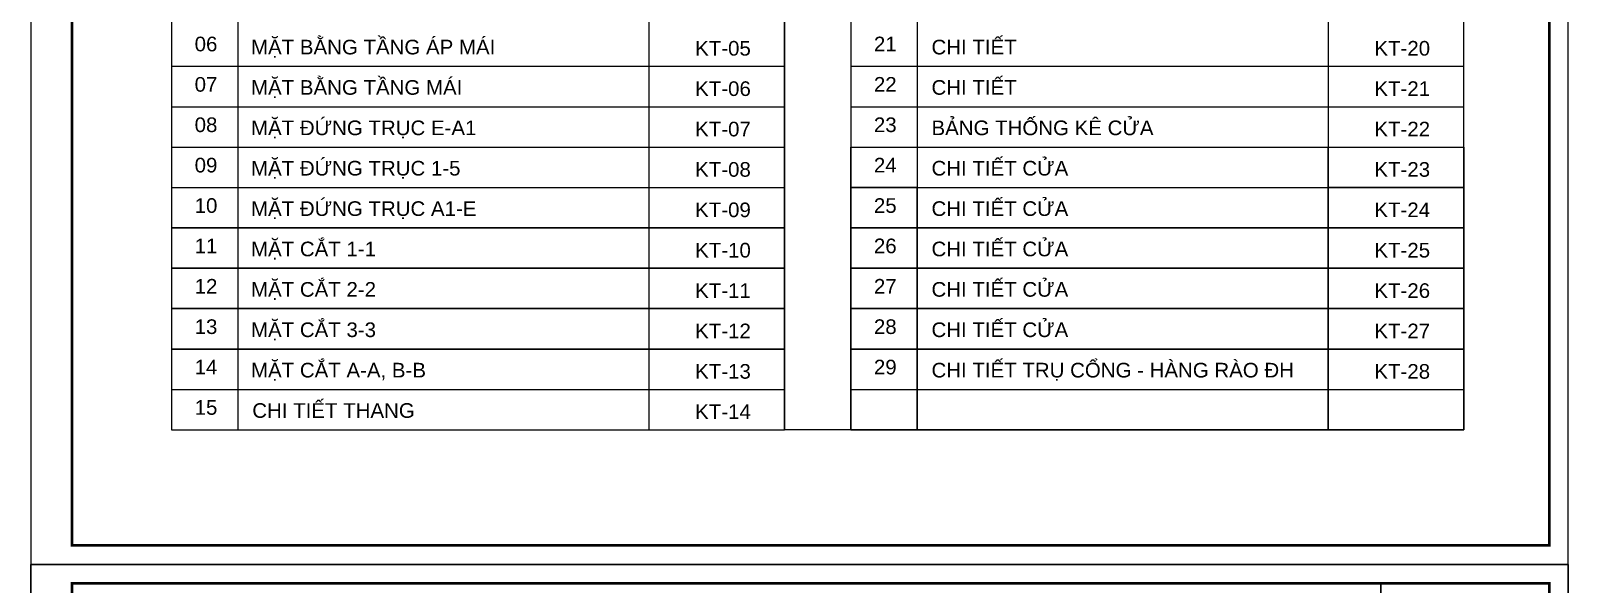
# Model space of a CAD drawing. Header units: millimetres. Extents: x -229618 to 2906, y -178063 to 96806.
# Drawn here: x -217616 to -186113, y 29570 to 40912 of the extents above; entities that cross this region are included whole.
import ezdxf

# ---------------------------------------------------------------- set-up
doc = ezdxf.new("R2010")
doc.units = ezdxf.units.MM
doc.header["$LTSCALE"] = 200
doc.header["$MEASUREMENT"] = 0
doc.layers.get('DEFPOINTS').update_dxf_attribs({"linetype": 'CONTINUOUS'})
doc.layers.add('in', color=203, linetype='CONTINUOUS', lineweight=5, plot=False)
for name, color, linetype in [('KHUNGTEN', 7, 'CONTINUOUS'), ('KTEN', 7, 'CONTINUOUS'), ('TEXT', 33, 'CONTINUOUS')]:
    doc.layers.add(name, color=color, linetype=linetype)
doc.layers.add('thay', color=7, linetype='CONTINUOUS', lineweight=18)
doc.styles.add('$0$CHU HOA Day', font='Vharial_0.ttf')

# ---------------------------------------------------------------- blocks, each defined once
blk = doc.blocks.new('KhungA3')
at = {"layer": 'DEFPOINTS', "color": 8}
blk.add_lwpolyline([(-3.74, 3.81), (416.31, 3.81), (416.31, 300.81), (-3.74, 300.81)], close=True, dxfattribs=at)
at = {"layer": 'KHUNGTEN', "color": 4}
for points, const_width in [([(7.54, 8.99), (411.13, 8.99), (411.13, 295.64), (7.54, 295.64)], 0.724), ([(365.13, 295.64), (411.13, 295.64), (411.13, 8.99), (365.13, 8.99)], 0.466)]:
    blk.add_lwpolyline(points, close=True, dxfattribs=dict(at, const_width=const_width))
blk = doc.blocks.new('danh muc ban ve')
at = {"layer": 'DEFPOINTS', "color": 8}
blk.add_lwpolyline([(-31503, 0), (0, 0), (0, 22275), (-31503, 22275)], close=True, dxfattribs=at)
at = {"layer": 'KHUNGTEN', "color": 4, "const_width": 54.3}
blk.add_lwpolyline([(-30657, 388), (-388, 388), (-388, 21887), (-30657, 21887)], close=True, dxfattribs=at)
at = {"layer": 'KTEN'}
for p, q in [((-28617, 16303), (-28617, 2757)), ((-27260, 16303), (-27260, 2757)), ((-18836, 16303), (-18836, 2757)), ((-16056, 16303), (-16056, 2757)), ((-2138, 2757), (-2138, 16303)), ((-16056, 15170), (-16056, 7722)), ((-13342, 15170), (-13342, 7722)), ((-4919, 15170), (-4919, 7722)), ((-28617, 10205), (-27260, 10205)), ((-27260, 10205), (-16056, 10205)), ((-14699, 10205), (-13342, 10205)), ((-13342, 10205), (-2138, 10205)), ((-28617, 9377), (-27260, 9377)), ((-27260, 9377), (-16056, 9377)), ((-14699, 9377), (-13342, 9377)), ((-13342, 9377), (-2138, 9377)), ((-28617, 8550), (-27260, 8550)), ((-27260, 8550), (-16056, 8550)), ((-14699, 8550), (-13342, 8550)), ((-13342, 8550), (-2138, 8550)), ((-28617, 7722), (-27260, 7722)), ((-28617, 7722), (-27260, 7722)), ((-27260, 7722), (-16056, 7722)), ((-14699, 7722), (-2138, 7722)), ((-14699, 7722), (-13342, 7722)), ((-13342, 7722), (-2138, 7722)), ((-28617, 6895), (-27260, 6895)), ((-27260, 6895), (-16056, 6895)), ((-14699, 6895), (-2138, 6895)), ((-28617, 2757), (-27260, 2757)), ((-27260, 2757), (-16056, 2757)), ((-27260, 2757), (-16056, 2757)), ((-14699, 2757), (-2138, 2757))]:
    blk.add_line(p, q, dxfattribs=at)
at = {"layer": 'thay'}
for points in [[(-16056, 16303), (-14699, 16303), (-14699, 2757), (-16056, 2757)], [(-14699, 8550), (-13342, 8550), (-13342, 7722), (-14699, 7722)], [(-4919, 8550), (-2138, 8550), (-2138, 7722), (-4919, 7722)], [(-14699, 7722), (-13342, 7722), (-13342, 6895), (-14699, 6895)], [(-13342, 7722), (-4919, 7722), (-4919, 6895), (-13342, 6895)], [(-4919, 7722), (-2138, 7722), (-2138, 6895), (-4919, 6895)], [(-28617, 6067), (-16056, 6067), (-16056, 6895), (-28617, 6895)], [(-14699, 6895), (-13342, 6895), (-13342, 2757), (-14699, 2757)], [(-14699, 6067), (-2138, 6067), (-2138, 6895), (-14699, 6895)], [(-13342, 6895), (-4919, 6895), (-4919, 6067), (-13342, 6067)], [(-13342, 6895), (-4919, 6895), (-4919, 2757), (-13342, 2757)], [(-4919, 6895), (-2138, 6895), (-2138, 2757), (-4919, 2757)], [(-28617, 5240), (-16056, 5240), (-16056, 6067), (-28617, 6067)], [(-14699, 5240), (-2138, 5240), (-2138, 6067), (-14699, 6067)], [(-28617, 4412), (-16056, 4412), (-16056, 5240), (-28617, 5240)], [(-14699, 4412), (-2138, 4412), (-2138, 5240), (-14699, 5240)], [(-28617, 3585), (-16056, 3585), (-16056, 4412), (-28617, 4412)], [(-14699, 3585), (-2138, 3585), (-2138, 4412), (-14699, 4412)]]:
    blk.add_lwpolyline(points, close=True, dxfattribs=at)
at = {"layer": 'TEXT', "style": '$0$CHU HOA Day'}
for s, p in [('06', (-28145, 10512)), ('mÆt b»ng tÇng ¸p m¸i', (-26990, 10449)), ('kt-05', (-17890, 10424)), ('21', (-14227, 10512)), ('chi tiÕt ', (-13047, 10449)), ('kt-20', (-3972, 10424)), ('07', (-28145, 9685)), ('mÆt b»ng tÇng m¸i', (-26990, 9622)), ('kt-06', (-17890, 9597)), ('22', (-14227, 9685)), ('chi tiÕt ', (-13047, 9622)), ('kt-21', (-3972, 9597)), ('08', (-28145, 8857)), ('mÆt ®øng trôc e-a1', (-26990, 8794)), ('23', (-14227, 8857)), ('b¶ng thèng kª cöa', (-13047, 8794)), ('kt-07', (-17890, 8769)), ('kt-22', (-3972, 8769)), ('09', (-28145, 8030)), ('mÆt ®øng trôc 1-5', (-26990, 7967)), ('kt-08', (-17890, 7942)), ('24', (-14227, 8030)), ('chi tiÕt cöa', (-13047, 7967)), ('kt-23', (-3972, 7942)), ('10', (-28145, 7202)), ('mÆt ®øng trôc a1-e', (-26990, 7139)), ('kt-09', (-17890, 7114)), ('25', (-14227, 7202)), ('chi tiÕt cöa', (-13047, 7139)), ('kt-24', (-3972, 7114)), ('11', (-28145, 6375)), ('mÆt c¾t 1-1', (-26990, 6312)), ('26', (-14227, 6375)), ('chi tiÕt cöa', (-13047, 6312)), ('kt-10', (-17890, 6287)), ('kt-25', (-3972, 6287)), ('12', (-28145, 5547)), ('mÆt c¾t 2-2', (-26990, 5484)), ('kt-11', (-17890, 5459)), ('27', (-14227, 5547)), ('chi tiÕt cöa', (-13047, 5484)), ('kt-26', (-3972, 5459)), ('mÆt c¾t 3-3', (-26990, 4657)), ('chi tiÕt cöa', (-13047, 4657)), ('13', (-28145, 4720)), ('kt-12', (-17890, 4632)), ('28', (-14227, 4720)), ('kt-27', (-3972, 4632)), ('14', (-28145, 3892)), ('mÆt c¾t a-a, b-b', (-26990, 3829)), ('kt-13', (-17890, 3804)), ('29', (-14227, 3892)), ('chi tiÕt trô cæng - hµng rµo §h', (-13047, 3829)), ('kt-28', (-3972, 3804)), ('15', (-28145, 3065)), ('chi tiÕt thang', (-26964, 3002)), ('kt-14', (-17890, 2977))]:
    blk.add_text(s, height=300, dxfattribs=at).set_placement(p)

msp = doc.modelspace()

# ---------------------------------------------------------------- linework, layer by layer
at = {"layer": 'in', "color": 203}
msp.add_lwpolyline([(-217616.4, 29978.4), (-186113.1, 29978.4), (-186113.1, 52253.4), (-217616.4, 52253.4)], close=True, dxfattribs=at)
at = {"layer": 'in'}
msp.add_lwpolyline([(-217616.4, 29978.4), (-186113.1, 29978.4), (-186113.1, 7703.4), (-217616.4, 7703.4)], close=True, dxfattribs=at)

# ---------------------------------------------------------------- block references
at = {"layer": 'KHUNGTEN', "xscale": 75, "yscale": 75, "zscale": 75.00000000000009}
msp.add_blockref('KhungA3', (-217336, 7417.4), dxfattribs=at)
at = {"layer": 'TEXT'}
msp.add_blockref('danh muc ban ve', (-186113.1, 29978.4), dxfattribs=at)

doc.saveas('drawing.dxf')
